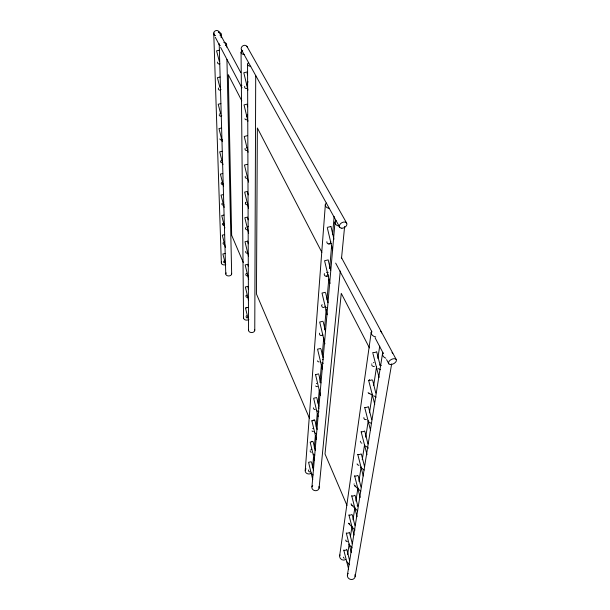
<?xml version="1.0" encoding="UTF-8"?>
<svg xmlns="http://www.w3.org/2000/svg" width="610" height="610" viewBox="0 0 610 610"><rect width="100%" height="100%" fill="white"/><g stroke="black" fill="none" stroke-linecap="round" stroke-linejoin="round"><path stroke-width="0.91" d="M254.766 330.124L255.712 75.594M320.57 395.661L315.53 374.563M316.354 439.505L311.862 420.747M305.252 470.249L325.359 204.548M312.594 467.794L313.494 457.363M314.302 447.877L315.362 435.548M316.094 427.008L317.231 413.733M318.123 403.301L319.266 390.026M319.914 382.432L321.455 364.414M322.271 354.928L323.735 337.856M324.467 329.324L326.175 309.407M326.983 299.922L328.775 279.06M329.667 268.629L331.619 245.86M332.595 234.484L334.143 216.458M311.946 486.841L335.02 222.055M319.068 488.221L340.273 271.015M341.478 258.686L344.627 226.44M339.656 555.794L371.231 332.221M347.677 554.513L349.111 544.089M350.414 536.686L351.863 527.299M353.015 519.789L354.89 507.596M355.904 501.024L357.925 487.886M358.932 481.313L361.097 467.237M362.248 459.734L364.559 444.72M365.718 437.21L368.165 421.258M369.469 412.81L372.207 394.983M373.656 385.596L376.393 367.761M377.834 358.383L379.71 346.183M347.41 575.039L382.516 353.647M355.127 576.618L391.666 363.911M354.052 484.294L354.166 483.867M371.726 364.345L371.864 363.857M217.679 62.06L217.579 62.395A1.319 1.243 40.6 0 0 217.831 63.394L218.754 63.958A1.517 1.426 40.6 0 0 219.806 63.76M349.37 532.294L348.798 532.804A1.685 0.633 -12.5 0 1 347.647 533.163L346.594 533.163A1.464 0.549 -12.5 0 1 346.267 532.949L351.268 552.546M223.336 242.62L223.085 243.161A1.09 1.067 50.1 0 0 223.306 244L224.076 244.45A1.25 1.228 50.1 0 0 224.686 244.381M222.749 223.351L222.498 223.893A1.113 1.09 47.3 0 0 222.719 224.754L223.504 225.212A1.281 1.25 47.3 0 0 224.404 225.006L224.632 224.8M222.147 203.267L221.887 203.824A1.136 1.106 45.3 0 0 222.109 204.701L222.917 205.173A1.304 1.273 45.3 0 0 223.832 204.968L224.068 204.754M222.398 139.293L221.971 139.789A1.403 1.35 42.1 0 1 220.995 139.995L220.134 139.476A1.22 1.167 42.1 0 1 219.89 138.867M219.272 114.36L219.707 113.864M221.727 115.458L221.293 115.961A1.433 1.373 41.5 0 1 220.294 116.167L219.417 115.633A1.25 1.19 41.5 0 1 219.249 115.336M220.995 89.441L220.553 89.952A1.479 1.403 41 0 1 219.531 90.158L218.624 89.609A1.281 1.22 40.9 0 1 218.38 88.625L218.662 88.023M368.371 406.565L367.716 407.007A2.013 0.496 -11.8 0 1 366.343 407.396L365.07 407.495A1.746 0.427 -11.8 0 1 364.666 407.366L370.522 430.279M247.21 82.998L248.117 81.816M246.623 84.477L246.714 84.881M219.234 61.046L216.565 50.851L219.325 50.211M219.867 87.329L217.396 77.638L220.088 77.02M246.913 115.32L247.332 114.863M246.768 116.251L246.859 116.647M313.052 441.487L310.162 442.143L314.531 460.275M314.829 420.153L311.862 420.831M224.114 260.935L223.649 261.659A1.067 1.052 54.4 0 0 223.862 262.483L224.617 262.918A1.228 1.205 54.4 0 0 225.479 262.719M220.713 114.009L218.22 104.226L220.85 103.624M316.712 397.537L313.654 398.246L318.054 416.577M246.905 147.445L246.997 147.826M221.758 182.421L221.262 183.198A1.159 1.128 43.9 0 0 221.491 184.09L222.307 184.578A1.334 1.296 44 0 0 223.245 184.373L223.481 184.159M221.102 160.567L220.591 161.36A1.19 1.151 42.9 0 0 220.828 162.275L221.666 162.778A1.373 1.319 42.9 0 0 222.627 162.573M354.898 495.259L354.395 495.594A1.777 0.602 -12.2 0 1 353.182 495.968L352.062 495.983A1.548 0.518 -12.2 0 1 351.833 495.907M318.679 373.899L315.53 374.631M361.15 453.832L360.624 454.16A1.891 0.557 -12 0 1 359.336 454.534L358.146 454.595A1.639 0.48 -12 0 1 357.902 454.526M364.597 431.011L364.056 431.323A1.944 0.526 -11.9 0 1 362.729 431.712L361.501 431.781A1.693 0.457 -11.9 0 1 361.112 431.636L367.014 454.724M225.067 262.422L222.871 253.981L225.136 253.478M311.275 461.77L308.568 462.296L312.739 479.612M323.064 321.241L319.709 322.034L324.916 343.819M351.81 514.55L351.52 514.718A1.731 0.618 -12.3 0 1 350.338 515.084L349.255 515.092A1.502 0.534 -12.3 0 1 348.912 514.886L354.059 535.031M357.696 475.472L357.391 475.64A1.83 0.58 -12.1 0 1 356.148 476.013L354.997 476.044A1.594 0.503 -12.1 0 1 354.761 475.975M320.692 348.485L317.551 349.164L322.316 369.065M372.123 379.786L371.78 379.938A2.082 0.45 -11.8 0 1 370.369 380.335L369.05 380.457A1.807 0.396 -11.8 0 1 368.775 380.419M247.881 307.425L245.472 307.989L247.736 317.116M247.927 226.508L248.4 226.318M325.366 292.304L322.004 293.067L327.173 314.722M224.602 234.637L222.292 235.155L225.387 247.325M246.036 307.791L247.248 307.486M327.227 227.4L330.833 226.531M223.923 215.04L221.727 215.536L224.846 227.965M313.166 420.183L314.539 419.985M311.435 441.472L312.183 441.327M247.477 241.163L245.006 241.758L248.506 256.253M223.336 194.582L221.049 195.108L224.183 207.415M328.881 243.947L331.367 243.474M222.734 173.553L220.393 174.094L223.595 186.668M247.523 217.114L244.839 217.747L248.644 233.516M326.617 272.479L328.195 272.365M327.814 274.325L327.921 274.797M222.215 151.265L219.699 151.837L222.978 164.685M326.22 276.177L328.592 276.048M221.552 127.986L218.975 128.573L222.33 141.703M247.271 164.342L244.465 165.035L248.575 182.093M325.13 306.151L325.237 306.609M326.236 307.699L327.082 307.76M247.141 135.733L244.259 136.449L248.064 152.241M322.728 334.676L322.835 335.111M247.012 104.165L244.038 104.905L247.957 121.199M349.766 524.082L348.729 523.525A1.517 1.426 -72.6 0 1 348.531 523.174M361.89 443.142L361.051 442.814M368.104 392.703L369.34 393.404A2.059 1.967 -86.5 0 0 369.828 393.404M322.476 359.542L323.147 359.74M320.479 361.387L320.578 361.814M321.836 362.851L323.247 363.293M246.875 72.003L243.809 72.773L247.965 90.089M372.687 352.565L374.502 352.504A2.158 0.404 -11.8 0 0 375.966 352.107L376.66 351.703L380.183 365.451M379.641 364.94L381.326 365.634M378.086 368.592L380.602 369.66M375.798 393.076L372.672 380.327M318.29 407.899L318.916 408.22M372.138 394.098L372.26 394.578M368.867 393.29L372.885 395.387M373.831 395.882L376.225 397.14M317.063 410.835L318.984 411.857M344.253 558.264L343.651 557.822A1.441 1.35 -70.3 0 1 343.369 557.121M351.185 503.73A1.555 1.464 -74.1 0 0 351.49 504.912L352.549 505.499A1.784 1.685 -74.1 0 0 352.969 505.476M354.357 485.514L355.455 486.117A1.838 1.731 -75.8 0 0 355.882 486.101M364.551 419.253L365.421 419.596A1.998 1.899 -83.1 0 0 366.351 419.451M247.416 191.448L244.656 192.097L248.56 208.3M368.066 420.656L368.181 421.113M369.172 422.12L371.513 423.584M314.539 431.964L314.63 432.353M315.37 433.153L316.659 433.962M364.399 444.507L364.513 444.957M365.466 445.963L368.455 448.091M313.57 454.13L314.813 455.037M364.422 466.032L364.399 466.353M360.96 466.909L361.074 467.344M361.997 468.35L364.139 470.066M311.878 473.962L313.075 474.954M360.96 487.009L358.215 475.876M357.727 487.985L357.834 488.404M354.662 485.812L358.116 488.869M358.726 489.411L360.777 491.233M357.125 505.736L357.712 506.292M351.779 505.202L355.104 508.412M355.683 508.976L357.658 510.89M346.122 541.131L347.128 541.672A1.7 1.594 -71.4 0 0 347.525 541.657M354.89 525.393L352.321 514.947M351.84 526.338L351.94 526.743M348.729 523.525L352.023 526.971M352.382 527.337L354.989 530.067M352.206 543.281L352.305 543.67L349.583 532.995M349.21 544.478L349.233 544.219M349.637 545.073L352.153 547.894M347.044 561.871L349.461 564.768M246.92 46.352L346.571 222.94M241.583 50.02L339.755 227.301M396.142 359.381L341.31 257.306A3.873 2.547 -28 0 1 341.653 258.594M218.761 31.468L240.782 72.59M335.675 263.108L371.986 331.931M375.089 337.81L383.499 353.754M386.603 359.633L388.814 363.827M215.322 37.309L219.303 44.888M220.637 47.42L241.895 87.855A3.134 2.562 -30.3 0 1 241.873 85.179M321.844 252.304L257.359 127.955L256.452 293.989L309.567 418.513M241.781 100.802L228.277 74.656L231.67 235.3L243.237 262.399M369.446 347.921L341.264 293.357L325.008 453.962L346.945 505.347M372.901 353.388L376.179 366.213M376.553 367.67L379.039 377.384M368.623 380.343L374.753 404.316M368.577 407.335L371.749 419.733M364.917 431.659L367.944 443.958M361.463 454.442L364.536 466.467M357.773 454.427L363.27 475.952M354.631 475.869L360.136 497.409M355.211 495.861L357.757 505.82M351.711 495.793L357.056 516.731M347.006 550.167L349.53 560.354M348.63 569.13L343.765 550.052A1.426 0.557 -12.7 0 0 344.078 550.273L345.1 550.289A1.639 0.648 -12.7 0 0 346.221 549.93L346.785 549.419A1.426 0.557 -12.7 0 0 346.777 549.259M247.622 241.133L248.27 243.817M248.148 266.051L247.721 264.313L245.167 264.931L248.689 279.471M248.438 288.919L247.82 286.372L245.35 286.959L248.537 300.257M247.119 72.979L247.553 74.778M318.9 374.746L320.868 382.935M247.256 105.095L247.668 106.841M316.925 398.345L318.832 406.291M315.034 420.923L317.093 429.486M313.273 442.296L315.225 450.401M247.622 192.31L248.247 194.91M311.588 462.441L313.487 470.318M247.744 218.029L248.186 219.867M330.673 270.382L328.172 259.883L324.573 260.737L330.002 283.528M325.687 293.09L327.974 302.682M323.277 322.103L325.435 331.131M321.012 349.225L323.102 357.956M330.955 226.508L333.975 239.227M327.44 228.315L330.46 241.026M330.803 242.46L332.671 250.329M213.774 33.985L221.346 262.948M219.211 44.316L225.769 273.943M221.064 33.924L221.163 37.721M226.607 44.255L226.668 47.107M226.943 59.49L231.663 273.814M241.049 52.483L243.542 317.924M247.553 64.279L248.522 330.292M242.727 50.889A3.241 2.73 -33.5 0 1 242.353 46.2A3.241 2.73 -33.5 0 1 247.233 46.993M214.453 35.25A2.905 2.524 -32 0 1 215.231 30.874A2.905 2.524 -32 0 1 219.181 32.711M329.369 208.414A4.918 3.187 4.2 0 1 325.587 206.21A4.918 3.187 4.2 0 1 326.419 203.092M311.474 472.994A3.576 3.058 6.6 0 1 306.441 473.177A3.576 3.058 6.6 0 1 306.052 468.846M318.916 486.589A3.629 3.141 8.2 0 1 317.307 490.341A3.629 3.141 8.2 0 1 312.716 489.456A3.629 3.141 8.2 0 1 312.747 485.4M339.152 226.081A5.017 3.325 4.9 0 1 335.271 223.794A5.017 3.325 4.9 0 1 336.087 220.546M330.117 243.26A1.899 1.838 80.4 0 1 326.861 241.751M326.67 276.071A1.838 1.777 86.5 0 1 324.398 273.615M324.459 307.143A1.769 1.716 -87.1 0 1 321.737 305.923M321.752 305.457A1.769 1.716 -87.1 0 1 322.103 304.619M322.118 335.218A1.716 1.662 -81.6 0 1 319.61 333.174M319.137 361.867A1.662 1.609 -76.8 0 1 317.459 360.853M317.49 386.488A1.617 1.555 -72.9 0 1 315.667 385.985M316.354 383.507A1.617 1.555 -72.9 0 1 316.75 383.4M315.202 409.546A1.571 1.51 -69.9 0 1 313.532 407.8M313.387 431.506A1.533 1.464 -67.4 0 1 312.038 430.942M312.686 428.601A1.533 1.464 -67.4 0 1 313.06 428.495M311.298 452.262A1.494 1.418 -65.4 0 1 310.177 451.377M310.2 450.249A1.494 1.418 -65.4 0 1 310.398 449.913M311.359 449.326A1.494 1.418 -65.4 0 1 311.733 449.318M310.055 471.881A1.456 1.38 -63.7 0 1 308.622 469.936M218.334 32.124A3.645 1.891 -0.3 0 1 220.019 35.273M215.612 35.609A3.645 1.891 -0.3 0 1 214.255 33.032M225.746 264.61A2.913 2.028 -1.6 0 1 222.223 264.366A2.913 2.028 -1.6 0 1 221.72 261.926M231.548 273.28A2.951 2.074 -1.4 0 1 228.376 275.949A2.951 2.074 -1.4 0 1 226.142 272.899M223.824 42.403A3.698 1.944 -0.2 0 1 225.555 45.643M220.317 45.681A3.698 1.944 -0.2 0 1 219.333 43.806M244.145 54.542A4.041 2.158 0.5 0 1 241.217 53.039A4.041 2.158 0.5 0 1 242.162 50.95M248.872 319.404A3.088 2.28 -0.5 0 1 245.159 319.861A3.088 2.28 -0.5 0 1 243.626 317.33M250.718 66.406A4.102 2.226 0.7 0 1 247.721 64.858A4.102 2.226 0.7 0 1 248.666 62.693M254.637 329.522A3.126 2.341 -0.2 0 1 251.747 332.557A3.126 2.341 -0.2 0 1 248.606 329.682M247.569 87.68A1.594 1.517 52.8 0 1 245.525 88.389A1.594 1.517 52.8 0 1 244.732 86.284M247.477 119.278A1.548 1.479 54.1 0 1 244.907 118.782M247.797 149.671A1.494 1.441 56 0 1 245.868 150.365A1.494 1.441 56 0 1 245.121 148.398M247.706 177.853A1.449 1.411 58.6 0 1 245.296 176.313M247.995 203.931A1.411 1.373 62.1 0 1 245.365 203.1M245.464 202.756A1.411 1.373 62.1 0 1 245.914 202.2M247.652 229.52A1.373 1.342 67.2 0 1 245.517 228.537M245.525 228.178A1.373 1.342 67.2 0 1 245.807 227.538M247.751 252.959A1.334 1.311 74.3 0 1 245.769 251.328M247.843 275.59A1.304 1.281 83.6 0 1 245.967 275.163A1.304 1.281 83.6 0 1 246.623 273.326M247.332 297.375A1.266 1.25 -86.4 0 1 246.051 295.606M246.219 295.324A1.266 1.25 -86.4 0 1 246.455 295.095M248.026 317.688A1.243 1.22 -77.8 0 1 246.158 317.147M246.089 316.514A1.243 1.22 -77.8 0 1 246.577 315.698M375.714 336.941A5.254 3.881 9 0 1 371.589 331.268M380.548 331.024A5.254 3.881 9 0 1 381.585 332.961M345.71 559.561A3.873 3.515 18.6 0 1 339.945 554.925M354.898 574.719A3.95 3.614 23.1 0 1 353.297 579.088A3.95 3.614 23.1 0 1 348.333 578.074A3.95 3.614 23.1 0 1 348.226 573.362M385.794 358.192A5.376 4.049 10.4 0 1 382.866 352.641M392.017 352.389A5.376 4.049 10.4 0 1 392.726 353.358M374.365 366.374A2.127 2.036 89.6 0 1 373.373 366.511L372.092 365.779A1.845 1.769 89.6 0 1 371.848 365.344M373.419 362.675A2.127 2.036 89.6 0 1 373.922 362.668M369.279 379.816A2.082 0.45 -11.8 0 1 369.706 379.664M364.223 418.917A1.731 1.655 -83 0 1 363.88 417.583M360.51 442.105A1.685 1.601 -80.2 0 1 360.403 441.198M359.023 465.262A1.883 1.784 -77.8 0 1 358.573 465.278L357.452 464.652A1.639 1.555 -77.8 0 1 357.125 463.844M345.931 540.795A1.479 1.38 -71.4 0 1 345.832 540.01M330.704 241.476L330.689 241.995L330.704 241.476M376.492 366.862L376.622 367.357L376.492 366.862M341.89 228.224A4.056 2.753 -29.4 0 0 346.876 223.595A4.056 2.753 -29.4 0 0 340.708 223.519A4.056 2.753 -29.4 0 0 341.89 228.224M390.979 364.513A4.308 2.417 -27.3 0 0 396.416 359.953A4.308 2.417 -27.3 0 0 390.019 360.335A4.308 2.417 -27.3 0 0 390.979 364.513"/></g></svg>
